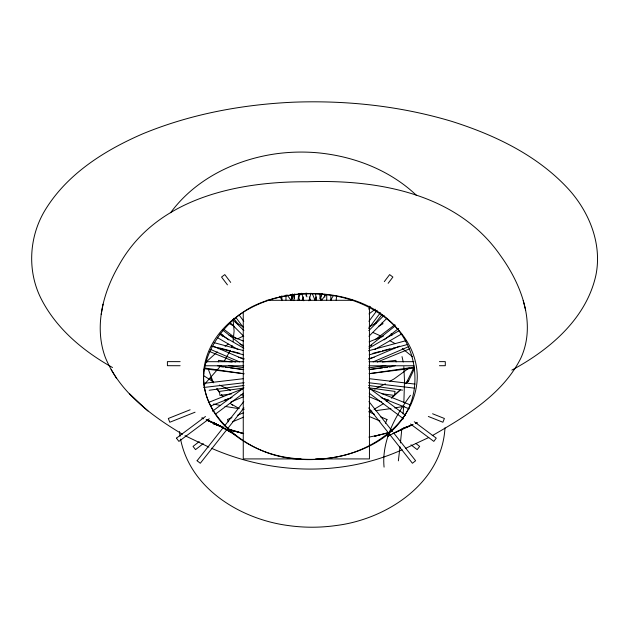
<?xml version="1.0" encoding="UTF-8"?>
<svg xmlns="http://www.w3.org/2000/svg" width="629" height="629" viewBox="0 0 629 629"><rect width="100%" height="100%" fill="white"/><g stroke="black" fill="none" stroke-linecap="round" stroke-linejoin="round"><path stroke-width="0.94" d="M281.886 300.607L281.894 295.756M285.967 299.97L285.975 295.08M444.97 427.854C441.99 483.048 387.016 519.161 336.318 525.498A171.143 171.143 0 0 1 287.885 525.498C240.624 519.145 190.375 488.819 180.562 439.113M403.865 402.67L404.51 381.135L403.849 366.699M403.118 413.953L403.598 407.191M402.67 419.48L402.819 417.656M401.829 428.931L400.414 442.95M399.989 446.818L398.369 460.845M218.326 361.919L218.522 360.346L232.125 362.037M291.628 300.253L292.108 296.401M336.13 300.104L336.617 296.22M432.249 435.653C465.892 416.233 502.595 394.344 520.749 358.349C536.647 323.935 521.37 284.394 500.527 255.673C457.7 193.551 377.864 179.257 307.416 181.773C236.724 181.286 155.292 198.615 118.511 265.996C102.794 293.106 94.059 327.064 105.334 357.437C119.502 392.119 151.298 415.62 182.481 434.238M293.845 300.654L294.781 293.861M298.02 300.237L298.956 293.452M291.785 300.237L292.627 294.419M103.054 304.145L101.206 314.327M233.044 341.696L234.106 331.058L233.107 319.784M218.68 348.82L218.947 347.813M306.016 295.952L306.779 293.114M308.933 300.796L310.97 293.232M414.189 367.957L413.143 371.385L408.284 381.599M222.241 336.224L222.792 334.887M298.468 298.382L300.316 293.853M302.014 300.497L303.477 296.904M413.552 368.201L406.656 382.267M314.618 300.473L316.135 296.864M319.894 298.445L321.796 293.94M385.412 423.262L386.984 419.543M314.948 300.363L316.104 297.666M320.326 298.193L322.237 293.735M230.34 350.306L224.121 361.368M229.734 323.731L230.128 323.039M330.484 300.513L333.425 295.433M410.485 395.287C397.033 413.623 384.964 434.639 383.808 457.888A65.605 65.605 0 0 0 384.075 467.119M368.901 321.301L377.093 310.317M368.657 328.448L380.364 312.762M170.577 212.751C195.297 179.037 235.6 159.42 276.398 153.743A185.429 185.429 0 0 1 318.077 152.831C354.056 156.322 389.791 170.082 416.241 195.147M321.529 300.348L325.673 294.883M384.319 281.627L389.642 274.606L392.881 277.059L388.164 283.309M368.649 309.051L370.426 306.708M374.279 324.493L382.086 314.437M197.097 460.735L223.775 426.918M224.985 425.385L243.777 401.561M243.95 407.93L200.297 463.259L197.113 460.75M221.007 365.559L206.752 381.717A77.54 77.54 0 0 0 204.26 384.885M405.98 383.462L408.182 380.797L405.603 383.729M206.092 362.045L217.288 351.878M368.814 330.626L384.02 315.381M368.94 336.279L386.906 318.258M400.539 389.697L391.466 398.063L399.792 390.342M409.149 367.926L394.202 378.847L389.382 381.575M369.254 346.406L395.382 325.798M384.075 339.912L398.676 328.393M199.228 441.605L193.048 446.409L195.533 449.617L203.277 443.626M369.019 313.926L375.261 309.193M375.599 339.353L394.933 324.698M386.222 401.554L388.494 399.847M391.521 397.583L393.785 395.877M176.45 438.138L205.479 416.477M212.539 411.209L243.926 387.786M209.229 418.765L178.895 441.401L176.466 438.154M215.456 414.126L243.454 393.227M220.354 349.622L221.927 348.529M225.072 346.335L228.217 344.134M374.058 409.353L383.195 403.818M368.893 348.199L399.384 330.539M374.813 349.488L401.687 333.92M511.841 370.104C549.494 349.905 586.228 318.84 595.875 275.321C602.197 244.563 589.758 213.074 569.426 190.139C538.353 155.756 495.29 135.141 451.74 121.366C400.681 106.073 347.074 100.239 293.877 102.173C242.251 104.477 190.634 114.053 142.744 133.828C104.186 150.535 66.32 174.39 44.392 211.32C29.146 237.392 27.259 270.486 40.626 297.721C55.816 328.362 83.138 351.092 112.528 367.533M369.066 327.049L376.708 322.653M378.737 326.192L382.982 323.754L382.18 322.355M237.573 338.85L243.454 335.996M385.365 383.847L374.609 389.154M428.789 437.501L405.556 448.351M387.951 436.156L400.736 429.772L393.007 433.578M394.013 433.137L412.994 424.583M368.853 359.308L399.431 346.162M373.162 361.895L408.237 346.815M224.852 400.146L228.461 398.629M230.945 402.01L243.572 396.695M231.952 417.625L227.439 419.527L228.398 421.807M237.361 415.344L243.675 412.687M232.628 421.768L243.454 417.208M415.588 423.506L417.318 422.782L415.502 423.498M369.113 341.862L383.619 335.957M369.034 346.296L371.731 345.203M377.266 362.045L409.621 348.859M190.131 409.778L168.305 418.474L169.806 422.248L195.061 412.199M208.317 402.529L242.873 388.753M210.393 406.09L232.03 397.473M402.143 449.735C342.09 476.986 271.343 474.494 211.43 448.249M402.804 428.475L412.781 424.559M401.9 428.829L409.683 426.022L404.077 427.822M368.46 350.785L406.271 340.603M369.192 354.819L407.616 344.464M372.942 353.341L380.506 351.32M382.401 350.817L389.964 348.804M368.539 358.734L374.169 357.233M389.154 432.485L374.412 436.267L389.437 432.398M368.916 437.116L379.389 435.024M390.939 408.606L375.662 410.666M394.768 407.938L404.353 406.279M368.987 369.585L395.138 365.779M369.278 373.665L414.417 367.1M209.182 390.263L244.091 385.459M243.651 388.085L219.403 391.419L219.961 395.444L231.598 393.864M382.306 362.037L395.9 360.331L396.105 361.919M368.484 367.886L385.821 365.708M369.938 369.482L382.558 367.894M384.508 367.651L387.417 367.289M389.359 367.045L391.301 366.801M369.137 373.697L414.401 368.004M203.489 383.407L243.344 378.705M203.631 387.495L244.115 382.723M368.987 411.445L371.849 411.114M368.94 361.738L413.968 361.675M439.419 361.636L445.293 361.628L445.301 365.693L439.427 365.716M368.948 365.819L413.976 365.756M266.735 300.3L352.814 300.3M300.976 458.911L243.258 458.911L243.258 312.055M315.648 458.911L369.443 458.911L369.443 306.181M180.138 361.644L167.408 361.628L167.408 365.693L180.13 365.724M205.589 361.683L243.761 361.738M204.606 365.763L243.761 365.819M369.357 378.705L415.054 384.091M368.594 382.723L414.857 388.179M228.697 365.716L243.266 367.548M221.4 366.801L223.342 367.045M225.284 367.289L228.201 367.651M230.143 367.894L242.77 369.482M204.386 368.775L244.201 373.775M368.61 385.459L402.552 390.129M368.838 387.818L395.02 391.419L394.469 395.444L381.858 393.73M238.391 408.598L224.993 406.381M242.228 409.149L244.154 409.424M217.563 365.779L243.722 369.585M205.007 368.075L243.431 373.665M213.593 404.054L220.244 405.414M219.898 348.041L230.308 350.817M232.195 351.32L239.767 353.341M238.54 357.233L244.162 358.734M214.002 342.64L243.297 350.534M211.651 346.233L243.509 354.819M243.612 433.562L228.162 428.907M240.978 394.572L243.675 395.397M221.094 426.423L213.145 423.624L221.337 426.596M227.722 428.915L234.098 431.235L227.722 428.844M206.241 419.928L221.345 426.446M369.836 388.753L410.753 405.068M432.579 413.764L444.396 418.474L442.895 422.248L428.341 416.469M381.056 397.622L409.243 408.858M230.473 390.334L219.45 385.05M228.995 335.218L243.502 341.122M239.995 344.102L243.588 345.565M209.378 351.43L235.443 362.045M384.248 398.629L388.753 400.531M369.129 396.695L381.764 402.01M368.948 411.924L374.357 414.204M380.671 416.862L386.992 419.527M369.168 416.445L379.995 421.005M213.278 346.162L243.855 359.308M210.77 349.52L239.539 361.895M216.793 424.74L220.999 426.588L207.303 419.873L222.752 427.594M208.914 447.117L184.973 435.669M373.225 332.599L382.424 336.751M203.584 418.717L201.838 417.931L203.599 418.733M206.194 419.897L220.999 426.588M222.839 427.555L212.877 422.263L230.332 431.864L219.293 425.369L235.836 435.449M390.035 340.769L395.138 343.654M232.109 404.526L239.24 408.583M235.152 322.166L243.635 327.049M229.727 323.754L233.933 326.168M220.095 334.463L243.816 348.199M217.736 337.812L237.896 349.488M203.434 375.521L213.601 382.039M402.277 348.529L412.593 356.753M368.783 387.786L405.658 415.305M414.283 421.744L436.251 438.138L433.829 441.385L410.478 423.993M369.247 393.227L403.472 418.765M223.955 329.384L236.331 338.764M225.04 399.557L226.542 400.689M415.793 443.406L419.661 446.409L417.169 449.617L410.973 444.829M222.705 330.036L243.454 346.406M220.174 333.244L228.634 339.912M230.332 403.331L232.549 405.241M129.574 393.809L147.917 410.981M232.832 319.54L243.895 330.626M229.947 322.418L243.769 336.279M221.534 394.595L223.476 396.663M221.416 394.981L222.485 396.317M368.924 401.561L392.575 431.533M393.785 433.066L415.612 460.735L412.427 463.251L368.751 407.93M233.626 318.305L238.422 324.493M287.036 294.883L291.172 300.348M230.694 282.405L224.781 274.606L221.55 277.059L227.446 284.866M217.044 388.816L219.788 392.457M239.122 315.027L243.808 321.301M235.851 317.464L243.462 327.67M216.863 388.769L219.269 392.307M111.144 369.53L116.357 378.115M212.932 382.44L210.212 377.369M279.771 296.275L282.224 300.513M213.459 382.817L208.262 369.105M290.85 294.624L292.383 298.193M298.295 296.864L299.813 300.473M292.634 293.94L294.529 298.445M391.136 333.653L391.906 335.548M312.385 293.853L314.972 300.198M309.224 296.904L310.695 300.497M305.93 293.114L306.944 296.896M301.731 293.232L303.768 300.796M393.754 347.813L394.021 348.82M402.025 356.627L403.22 362.013M523.21 300.552L525.632 310.16M180.059 436.259L179.446 431.565M206.556 360.559L206.831 362.28M320.358 296.361L320.924 300.237M319.744 294.537L320.538 300.308M315.475 293.452L316.411 300.237M324.438 294.278L324.808 297.187M320.593 296.401L321.081 300.253M330.815 295.756L330.823 300.607M326.734 295.08L326.742 299.97M232.077 345.494A46.287 46.287 0 0 1 231.378 347.633M203.835 373.815C201.594 398.582 217.469 420.911 236.189 435.465A114.509 114.509 0 0 0 254.753 447.29A112.607 112.607 0 0 0 269.707 453.58C325.5 472.489 417.687 447.038 414.881 375.584A84.074 84.074 0 0 0 411.397 354.685C391.183 291.77 303.752 280.408 251.482 307.007A95.891 95.891 0 0 0 238.061 315.907L233.894 319.398A101.253 101.253 0 0 0 222.548 331.2C212.688 343.379 205.321 358.058 203.835 373.815M203.89 369.137C198.693 417.735 246.89 453.132 290.913 457.991A137.476 137.476 0 0 0 329.816 457.991C371.535 452.935 416.697 422.224 417.271 376.582C416.697 330.933 371.535 300.222 329.816 295.166A137.476 137.476 0 0 0 290.913 295.166C251.458 300.285 209.402 326.931 203.89 369.137M390.436 434.843L387.857 436.109L390.499 434.836M243.627 433.609L230.819 430.142L243.62 433.625"/></g></svg>
